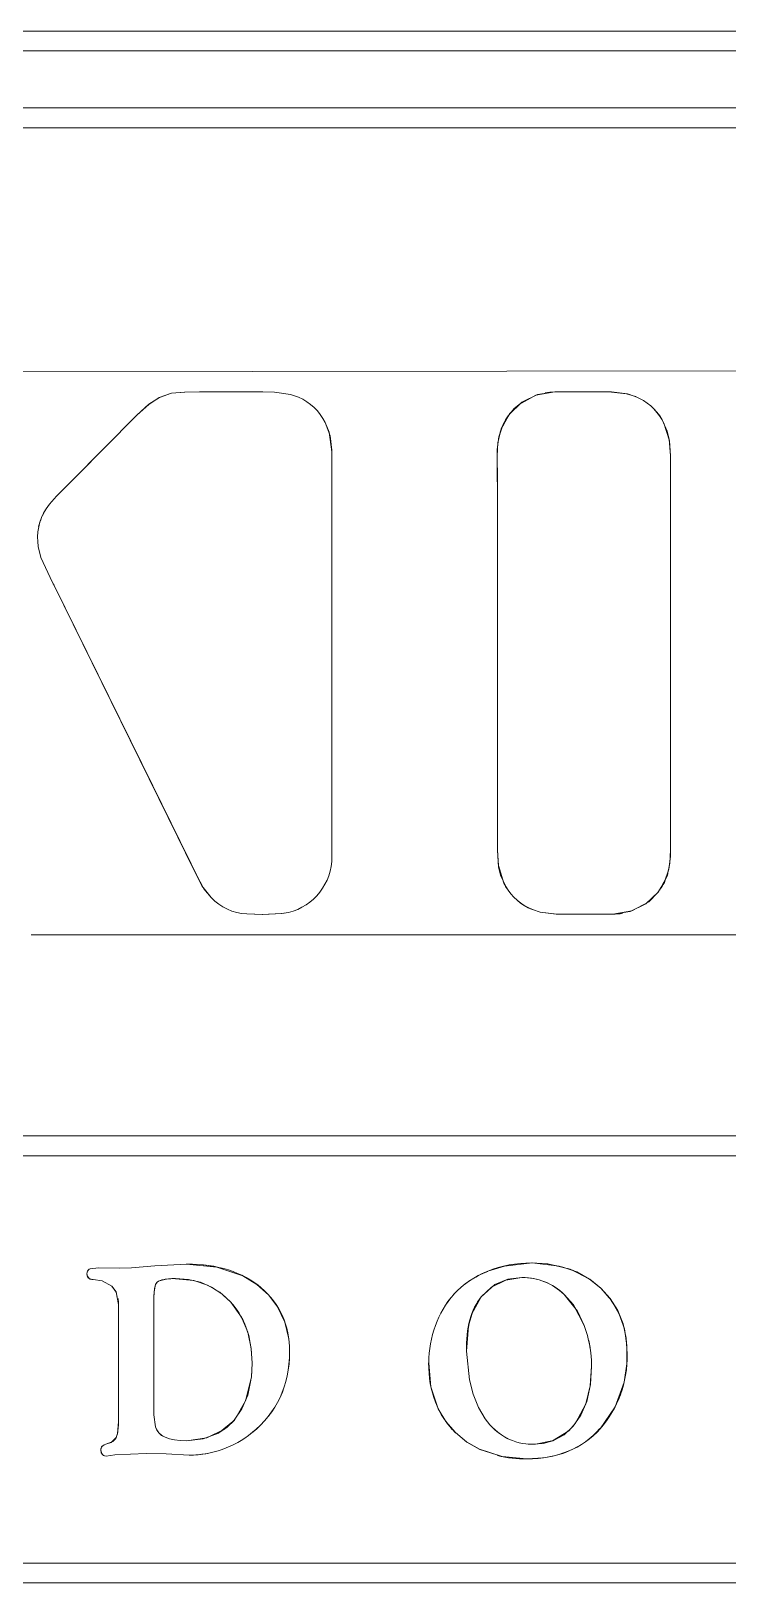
# Model space of a CAD drawing. Header units: millimetres. Extents: x 27602 to 523849, y 322139 to 568360.
# Drawn here: x 51875 to 52554, y 496657 to 498170 of the extents above; entities that cross this region are included whole.
import ezdxf

# ---------------------------------------------------------------- set-up
doc = ezdxf.new("R2010")
doc.units = ezdxf.units.MM

msp = doc.modelspace()

# ---------------------------------------------------------------- linework, layer by layer
at = {"color": 7, "lineweight": 13, "ltscale": 0.03937}
for p, q in [((50490.4, 498169.9), (53592.8, 498169.9)), ((50490.4, 498169.9), (53592.8, 498169.9)), ((50490.4, 498169.9), (53592.8, 498169.9)), ((50490.4, 498150.5), (53592.8, 498150.5)), ((50490.4, 498150.5), (53592.8, 498150.5)), ((53592.8, 498094.9), (50490.4, 498094.9)), ((53592.8, 498094.9), (50490.4, 498094.9)), ((53592.8, 498075.5), (50490.4, 498075.5)), ((53592.8, 498075.5), (50490.4, 498075.5)), ((50490.4, 497093), (53592.8, 497093)), ((50490.4, 497093), (53592.8, 497093)), ((53592.8, 497093), (50490.4, 497093)), ((50490.4, 497073.6), (53592.8, 497073.6)), ((50490.4, 497073.6), (53592.8, 497073.6)), ((53592.8, 496676.7), (50490.4, 496676.8)), ((53592.8, 496676.8), (50490.4, 496676.8)), ((50490.4, 496657.4), (53592.8, 496657.4)), ((50490.4, 496657.4), (53592.8, 496657.4))]:
    msp.add_line(p, q, dxfattribs=at)
at = {"color": 7, "lineweight": 13, "ltscale": 0.017703}
for q in [(51813.8, 497837.8), (51813.8, 497837.7)]:
    msp.add_line((52670.6, 497838.7), q, dxfattribs=at)
at = {"color": 7, "lineweight": 13, "ltscale": 0.000524205}
msp.add_line((52074.5, 497818.1), (52049.2, 497818.1), dxfattribs=at)
at = {"color": 7, "lineweight": 13, "ltscale": 0.000138771}
msp.add_line((52100.7, 497818.1), (52093.9, 497818.1), dxfattribs=at)
at = {"color": 7, "lineweight": 13, "ltscale": 0.000173824}
msp.add_line((52430.8, 497818.1), (52422.4, 497818.1), dxfattribs=at)
at = {"color": 7, "lineweight": 13, "ltscale": 1.15167e-05}
msp.add_line((52464.3, 497813.4), (52463.8, 497813.7), dxfattribs=at)
at = {"color": 7, "lineweight": 13, "ltscale": 0.001874}
msp.add_line((51977.9, 497795.5), (51914, 497731.2), dxfattribs=at)
msp.add_line((51977.9, 497795.5), (51914, 497731.2), dxfattribs=at)
at = {"color": 7, "lineweight": 13, "ltscale": 0.000918259}
msp.add_line((51948.9, 497766.3), (51917.6, 497734.8), dxfattribs=at)
at = {"color": 7, "lineweight": 13, "ltscale": 4.26777e-05}
msp.add_line((52329.1, 497750.6), (52329.1, 497748.5), dxfattribs=at)
at = {"color": 7, "lineweight": 13, "ltscale": 0.000105571}
msp.add_line((51917.6, 497734.8), (51914, 497731.2), dxfattribs=at)
at = {"color": 7, "lineweight": 13, "ltscale": 0.000171548}
msp.add_line((52329.1, 497748.5), (52329.3, 497740.2), dxfattribs=at)
at = {"color": 7, "lineweight": 13, "ltscale": 4.38248e-05}
msp.add_line((52329.3, 497740.2), (52329.3, 497738.1), dxfattribs=at)
at = {"color": 7, "lineweight": 13, "ltscale": 0.000142197}
msp.add_line((51896.4, 497631.3), (51893.2, 497637.4), dxfattribs=at)
msp.add_line((51896.4, 497631.3), (51893.2, 497637.4), dxfattribs=at)
at = {"color": 7, "lineweight": 13, "ltscale": 0.000181544}
msp.add_line((51893.2, 497637.4), (51897.2, 497629.6), dxfattribs=at)
at = {"color": 7, "lineweight": 13, "ltscale": 3.11262e-05}
msp.add_line((51897.1, 497629.9), (51896.4, 497631.3), dxfattribs=at)
at = {"color": 7, "lineweight": 13, "ltscale": 3.11258e-05}
msp.add_line((51897.1, 497629.9), (51896.4, 497631.3), dxfattribs=at)
at = {"color": 7, "lineweight": 13, "ltscale": 8.22143e-06}
msp.add_line((51897.2, 497629.6), (51897.1, 497629.9), dxfattribs=at)
at = {"color": 7, "lineweight": 13, "ltscale": 8.22114e-06}
msp.add_line((51897.2, 497629.6), (51897.1, 497629.9), dxfattribs=at)
at = {"color": 7, "lineweight": 13, "ltscale": 0.00619}
msp.add_line((51897.2, 497629.6), (52029.4, 497360.7), dxfattribs=at)
at = {"color": 7, "lineweight": 13, "ltscale": 3.76221e-05}
msp.add_line((52497.9, 497387.1), (52497.9, 497388.9), dxfattribs=at)
at = {"color": 7, "lineweight": 13, "ltscale": 0.000170858}
msp.add_line((52498, 497378.8), (52497.9, 497387.1), dxfattribs=at)
at = {"color": 7, "lineweight": 13, "ltscale": 4.98568e-05}
msp.add_line((52498, 497376.4), (52498, 497378.8), dxfattribs=at)
at = {"color": 7, "lineweight": 13, "ltscale": 0.000938896}
msp.add_line((52396.4, 497309.1), (52441.8, 497309.1), dxfattribs=at)
at = {"color": 7, "lineweight": 13, "ltscale": 0.015632}
msp.add_line((51874.7, 497289.1), (52631.3, 497289.1), dxfattribs=at)
msp.add_line((51874.7, 497289.1), (52631.3, 497289.1), dxfattribs=at)
at = {"color": 7, "lineweight": 13, "ltscale": 2.23575e-05}
msp.add_line((51931.3, 496963.1), (51932.2, 496963.6), dxfattribs=at)
msp.add_line((51931.3, 496963.1), (51932.2, 496963.6), dxfattribs=at)
at = {"color": 7, "lineweight": 13, "ltscale": 0.000173906}
for p, q in [((51932.2, 496963.6), (51940.6, 496964.5)), ((51940.6, 496964.5), (51932.2, 496963.6)), ((51932.2, 496963.6), (51940.6, 496964.5))]:
    msp.add_line(p, q, dxfattribs=at)
at = {"color": 7, "lineweight": 13, "ltscale": 0.0004115}
msp.add_line((51940.6, 496964.5), (51960.5, 496964.3), dxfattribs=at)
at = {"color": 7, "lineweight": 13, "ltscale": 0.000411509}
msp.add_line((51960.5, 496964.3), (51940.6, 496964.5), dxfattribs=at)
at = {"color": 7, "lineweight": 13, "ltscale": 0.000411479}
msp.add_line((51940.6, 496964.5), (51960.5, 496964.3), dxfattribs=at)
at = {"color": 7, "lineweight": 13, "ltscale": 0.000250036}
msp.add_line((51960.5, 496964.3), (51972.6, 496964.5), dxfattribs=at)
at = {"color": 7, "lineweight": 13, "ltscale": 0.000250052}
for p, q in [((51972.6, 496964.5), (51960.5, 496964.3)), ((51960.5, 496964.3), (51972.6, 496964.5))]:
    msp.add_line(p, q, dxfattribs=at)
at = {"color": 7, "lineweight": 13, "ltscale": 0.000469924}
msp.add_line((51972.6, 496964.5), (51995.3, 496966.4), dxfattribs=at)
msp.add_line((51972.6, 496964.5), (51995.3, 496966.4), dxfattribs=at)
at = {"color": 7, "lineweight": 13, "ltscale": 0.000642816}
msp.add_line((51995.3, 496966.4), (52026.3, 496968.2), dxfattribs=at)
msp.add_line((51995.3, 496966.4), (52026.3, 496968.2), dxfattribs=at)
at = {"color": 7, "lineweight": 13, "ltscale": 3.06085e-05}
msp.add_line((51935.4, 496953), (51933.9, 496953.1), dxfattribs=at)
at = {"color": 7, "lineweight": 13, "ltscale": 0.002368}
msp.add_line((51994.4, 496935.8), (51994.4, 496821.2), dxfattribs=at)
msp.add_line((51994.4, 496935.8), (51994.4, 496821.2), dxfattribs=at)
at = {"color": 7, "lineweight": 13, "ltscale": 0.002359}
msp.add_line((51960, 496814.7), (51960, 496928.8), dxfattribs=at)
msp.add_line((51960, 496814.7), (51960, 496928.8), dxfattribs=at)
msp.add_line((51960, 496814.7), (51960, 496928.8), dxfattribs=at)
at = {"color": 7, "lineweight": 13, "ltscale": 0.000241949}
msp.add_line((51994.4, 496821.2), (51995.9, 496809.6), dxfattribs=at)
msp.add_line((51994.4, 496821.2), (51995.9, 496809.6), dxfattribs=at)
at = {"color": 7, "lineweight": 13, "ltscale": 0.000178139}
for p, q in [((51956.3, 496782.2), (51947.8, 496781)), ((51947.8, 496781), (51956.3, 496782.2)), ((51956.3, 496782.2), (51947.8, 496781))]:
    msp.add_line(p, q, dxfattribs=at)
at = {"color": 7, "lineweight": 13, "ltscale": 0.000635757}
for p, q in [((51987, 496783.6), (51956.3, 496782.2)), ((51956.3, 496782.2), (51987, 496783.6))]:
    msp.add_line(p, q, dxfattribs=at)
at = {"color": 7, "lineweight": 13, "ltscale": 0.000634976}
msp.add_line((51987, 496783.6), (51956.3, 496782.2), dxfattribs=at)
at = {"color": 7, "lineweight": 13, "ltscale": 0.000399749}
msp.add_line((52006.4, 496783.2), (51987, 496783.6), dxfattribs=at)
at = {"color": 7, "lineweight": 13, "ltscale": 0.000399736}
msp.add_line((52006.4, 496783.1), (51987, 496783.6), dxfattribs=at)
at = {"color": 7, "lineweight": 13, "ltscale": 0.00046172}
for q in [(52006.4, 496783.2), (52006.4, 496783.1)]:
    msp.add_line((52028.7, 496782), q, dxfattribs=at)
at = {"color": 7, "lineweight": 13, "ltscale": 0.03937}
for points in [[(52011.7, 497816.8), (51999.8, 497812.7), (51989.5, 497806.1), (51977.9, 497795.5)], [(52011.7, 497816.8), (51999.7, 497812.6), (51989.4, 497806), (51977.9, 497795.5)], [(52135.4, 497813), (52127.7, 497815.8), (52112, 497818), (52093.3, 497818.1), (52038.8, 497818.2), (52024.7, 497818), (52011.7, 497816.8)], [(52135.4, 497813), (52127.7, 497815.8), (52112, 497818), (52100.3, 497818.1), (52039.9, 497818.2), (52024.2, 497817.9), (52011.7, 497816.8)], [(52385.3, 497818.1), (52368.4, 497815.5), (52353.2, 497808.1), (52340.9, 497796.3), (52332.6, 497781.1), (52329.6, 497768.4), (52329, 497755.5), (52329.3, 497725.6), (52329.3, 497681.5), (52329.3, 497371.5)], [(52385.3, 497818.1), (52366.7, 497815), (52350.4, 497806), (52341.5, 497797.1), (52334.8, 497786.5), (52330.6, 497774.4), (52329.1, 497761.9), (52329.2, 497744.6), (52329.3, 497716.2), (52329.3, 497595.9), (52329.3, 497371.5)], [(52463.7, 497813.7), (52455.9, 497816.3), (52439.9, 497818.1), (52424.2, 497818.1), (52385.3, 497818.1)], [(52463.7, 497813.7), (52456.2, 497816.2), (52440.6, 497818.1), (52424.9, 497818.1), (52385.3, 497818.1)], [(52463.8, 497813.7), (52455.2, 497816.4), (52437.5, 497818.1), (52430.8, 497818.1)], [(52168, 497365.2), (52168, 497748.7), (52167.9, 497759.8), (52165.2, 497779.1), (52161.5, 497788.3)], [(52168, 497365.2), (52168, 497747.4), (52167.8, 497761.5), (52166.2, 497775.3), (52161.5, 497788.3)], [(52497.9, 497755.8), (52496.7, 497772.2), (52494.9, 497779.9), (52489.8, 497791.1)], [(52497.9, 497755.8), (52497, 497770.6), (52491.6, 497787.8), (52489.8, 497791.1)], [(52441.8, 497309.2), (52460.4, 497312.3), (52476.8, 497321.3), (52485.6, 497330.2), (52492.3, 497340.8), (52496.5, 497352.9), (52498, 497365.4), (52497.9, 497382.9), (52497.9, 497411.6), (52497.9, 497533), (52497.9, 497755.8)], [(52441.8, 497309.2), (52458.7, 497311.7), (52473.9, 497319.2), (52486.2, 497331), (52494.6, 497346.2), (52497.5, 497358.9), (52498.1, 497371.9), (52497.9, 497401.7), (52497.9, 497445.9), (52497.9, 497755.8)], [(51914, 497731.2), (51899.6, 497716.5), (51892.8, 497708.8), (51889.5, 497704.2)], [(51914, 497731.2), (51899.6, 497716.5), (51892.8, 497708.9), (51889.5, 497704.2)], [(51914, 497731.2), (51899.6, 497716.5), (51892.8, 497708.8), (51889.5, 497704.2)], [(51881.8, 497667.5), (51884.3, 497656.9), (51893.2, 497637.4)], [(51881.8, 497667.5), (51884.3, 497656.9), (51893.2, 497637.4)], [(51897.2, 497629.6), (51993.3, 497434.2), (52020, 497379.9), (52030.7, 497358.1), (52041.3, 497336.9), (52050.2, 497325.4)], [(51897.2, 497629.6), (52017.8, 497384.4), (52032.7, 497353.7), (52043.1, 497334), (52050.2, 497325.4)], [(52329.3, 497371.5), (52330.4, 497355.1), (52332.3, 497347.3), (52337.4, 497336.2)], [(52329.3, 497371.5), (52330.4, 497355.1), (52332.3, 497347.3), (52337.4, 497336.2)], [(52329.3, 497371.5), (52330.2, 497356.7), (52335.5, 497339.5), (52337.4, 497336.2)], [(52084.9, 497309.4), (52100.6, 497309), (52119.3, 497309.9), (52125.7, 497310.8)], [(52084.9, 497309.4), (52099.9, 497309), (52118.9, 497309.9), (52125.7, 497310.8)], [(52363.4, 497313.6), (52371.1, 497311), (52387.1, 497309.2), (52402.8, 497309.2), (52441.8, 497309.2)], [(52363.4, 497313.6), (52370.9, 497311.1), (52386.5, 497309.2), (52402.2, 497309.2), (52441.8, 497309.2)], [(52125.9, 496895.3), (52122.2, 496911.6), (52115.1, 496926.5), (52106.3, 496938.1), (52094.9, 496948.3), (52081.3, 496956.6), (52055.8, 496965.3), (52026.3, 496968.2)], [(52403.3, 496961.9), (52389.5, 496966.3), (52363.1, 496969.3), (52336.2, 496966.3), (52319.9, 496961.2)], [(52362.3, 496969.3), (52378.1, 496968.3), (52393.2, 496965.3), (52406.7, 496960.5), (52419, 496953.6), (52430, 496944.8)], [(52362.3, 496969.3), (52378.5, 496968.3), (52400.1, 496963.1), (52419.3, 496953.4), (52430, 496944.8)], [(51935.4, 496953), (51931.6, 496953.9), (51929.5, 496956.6), (51929.2, 496958.6)], [(51935.4, 496953), (51932.3, 496953.6), (51930.2, 496955.2), (51929.2, 496958.6)], [(51953.6, 496946.8), (51944, 496952), (51935.4, 496953)], [(51953.6, 496946.8), (51944, 496952), (51935.4, 496953)], [(51953.6, 496946.8), (51944.1, 496952), (51935.4, 496953)], [(51997.6, 496950.7), (51997.1, 496950.2), (51996, 496948.3), (51994.6, 496941.5), (51994.4, 496935.8)], [(51997.6, 496950.7), (51996, 496948.4), (51994.9, 496944.1), (51994.4, 496935.8)], [(52069.2, 496931.3), (52058.6, 496940.8), (52046.7, 496947.7), (52033.5, 496952.1), (52011.8, 496954), (52005.5, 496953.4), (51999, 496951.5), (51997.6, 496950.7)], [(52015.5, 496954), (52006.3, 496953.5), (52000, 496952), (51997.6, 496950.7)], [(52069.3, 496931.2), (52060.6, 496939.3), (52050.6, 496945.8), (52039.8, 496950.4), (52028.1, 496953.1), (52015.5, 496954)], [(52069.3, 496931.2), (52060.6, 496939.3), (52050.7, 496945.8), (52039.8, 496950.4), (52028.2, 496953.1), (52015.5, 496954)], [(52353, 496955.1), (52337.6, 496952.6), (52323.5, 496945.8), (52313.5, 496936.4)], [(52353, 496955.1), (52339.4, 496953.4), (52326.9, 496948.3), (52313.5, 496936.4)], [(51960, 496928.8), (51957.7, 496940.9), (51953.6, 496946.8)], [(51960, 496928.8), (51957.6, 496941), (51953.6, 496946.8)], [(52299.1, 496883.2), (52301, 496907.8), (52304.1, 496919), (52313.4, 496936.3)], [(52394.4, 496938.6), (52403.3, 496928.3), (52414.1, 496907.5)], [(52413.8, 496908.2), (52405.2, 496925.5), (52394.4, 496938.6)], [(52413.8, 496908.2), (52407.2, 496922.2), (52394.4, 496938.6)], [(52429.3, 496807.7), (52443.9, 496828.9), (52452.8, 496853.1), (52455.5, 496871), (52455.5, 496888.8), (52453, 496905.1), (52448, 496919.5), (52440.6, 496932.6), (52430, 496944.8)], [(52430, 496944.8), (52439.2, 496934.5), (52446.5, 496922.8), (52451.7, 496909.8), (52454.8, 496895.9), (52455.8, 496880.6)], [(52430, 496944.8), (52439.2, 496934.4), (52446.5, 496922.7), (52451.7, 496909.8), (52454.8, 496895.9), (52455.8, 496880.6)], [(52090.2, 496871.6), (52089.4, 496885.8), (52086, 496901.8), (52079.8, 496916.5), (52069.3, 496931.2)], [(52090.2, 496871.6), (52089.4, 496885.7), (52086.9, 496898.5), (52082.7, 496910.6), (52076.8, 496921.4), (52069.3, 496931.2)], [(52072.9, 496816.2), (52083.9, 496834.8), (52089.5, 496858), (52090.2, 496871.6)], [(52072.9, 496816.2), (52083.9, 496834.9), (52089.5, 496858.2), (52090.2, 496871.6)], [(52288.4, 496803.9), (52279, 496814.7), (52271.7, 496827), (52264.5, 496848.5), (52262.3, 496872)], [(52299.1, 496883.2), (52302.2, 496855.2), (52305.7, 496841.5), (52310.8, 496828.5), (52317.3, 496817.4)], [(52299.1, 496883.2), (52302, 496855.2), (52305.6, 496841.5), (52310.8, 496828.5), (52317.3, 496817.4)], [(52421.1, 496868.8), (52420, 496850.9), (52416.3, 496834.2), (52410.6, 496821), (52403.1, 496810.1), (52394.2, 496801.9), (52384.1, 496796.2), (52366.3, 496792.6), (52359.4, 496792.7)], [(52405.4, 496813), (52415.4, 496831.8), (52419.8, 496849.6), (52421.1, 496868.8)], [(52405.4, 496813), (52415.5, 496831.9), (52419.8, 496849.6), (52421.1, 496868.8)], [(52026.2, 496796), (52046.1, 496798.7), (52063.4, 496807.3), (52072.8, 496816.2), (52080.3, 496827.1), (52085.9, 496840.4), (52089.1, 496854.9)], [(51957.3, 496798.2), (51959, 496803), (51960, 496814.7)], [(51957.3, 496798.2), (51959, 496803), (51960, 496814.7)], [(52026.2, 496796), (52042.6, 496797.7), (52057.4, 496803.4), (52072.9, 496816.2)], [(52026.2, 496796), (52042.5, 496797.7), (52057.2, 496803.3), (52065.6, 496809), (52072.9, 496816.2)], [(52364, 496792.5), (52373.9, 496793.4), (52383.2, 496795.9), (52398.9, 496805.8), (52405.4, 496813)], [(52364, 496792.5), (52373.8, 496793.3), (52383.1, 496795.8), (52398.8, 496805.7), (52405.4, 496813)], [(51947.6, 496792.5), (51952.8, 496794.2), (51957.9, 496799.5)], [(51947.6, 496792.5), (51954.6, 496795.2), (51957.3, 496798.2)], [(51947.6, 496792.5), (51954.6, 496795.3), (51957.3, 496798.2)], [(52357.9, 496778.4), (52333.9, 496780.6), (52312, 496787.6), (52299.5, 496794.7), (52288.4, 496803.9)], [(52357.9, 496778.4), (52333.8, 496780.6), (52311.7, 496787.7), (52299.3, 496794.8), (52288.4, 496803.9)], [(51942.6, 496787), (51943.5, 496790), (51945.9, 496791.9), (51947.6, 496792.5)], [(51942.6, 496787), (51943.5, 496790), (51945.9, 496792), (51947.6, 496792.5)], [(51947.8, 496781), (51945.4, 496781.5), (51943.1, 496784.3), (51942.6, 496787)], [(51946.2, 496781.2), (51945.4, 496781.5), (51943.1, 496784.3), (51942.6, 496787)], [(51947.8, 496781), (51945.5, 496781.5), (51943.6, 496783.2), (51942.6, 496787)]]:
    msp.add_lwpolyline(points, dxfattribs=at)
for centre, radius, start, end in [((52114.8, 497765.1), 52.1, 26.4178, 66.7624), ((52114.8, 497765.1), 52.1, 26.4174, 66.7627), ((52385.3, 497761.2), 56.9, 89.9785, 99.6553), ((52444.3, 497764.9), 52.5, 29.8936, 68.2186), ((52444.2, 497764.8), 52.6, 29.9302, 68.1777), ((52385.6, 497762.1), 56.3, 144.5764, 162.6017), ((52385.1, 497762.3), 55.8, 126.2838, 143.3491), ((51932.9, 497676), 51.8, 146.9836, 189.4665), ((51932.9, 497676), 51.8, 146.983, 189.467), ((51936.5, 497674.4), 55.7, 147.64, 167.4031), ((52112, 497365.1), 56, 284.1082, 0.0781), ((52112, 497365.1), 56, 284.1082, 0.0781), ((52441.5, 497365.3), 56.4, 324.5865, 342.5512), ((52087.8, 497361.2), 51.9, 223.6605, 266.8043), ((52087.8, 497361.2), 51.9, 223.6592, 266.804), ((52383.1, 497362.7), 52.9, 210.0111, 248.0243), ((52383.1, 497362.7), 52.9, 210.0111, 248.0243), ((52383.1, 497362.7), 52.8, 210.0107, 248.0246), ((52441.8, 497366), 56.8, 269.9787, 279.5836), ((51934.5, 496959), 5.28, 128.2474, 184.2275), ((51934.5, 496959), 5.26, 128.1582, 184.317), ((52361.7, 496857), 112.3, 89.6849, 111.8855), ((52361.7, 496857), 112.3, 89.6844, 111.8863), ((51934.4, 496959.1), 5.07, 144.7798, 162.3728), ((51934.3, 496958.2), 5.02, 227.2847, 244.5571), ((52352, 496877.9), 89.2, 111.1473, 137.1241), ((52352, 496877.9), 89.2, 111.1448, 137.1235), ((52355, 496872.7), 95.2, 111.6733, 127.3495), ((52353.2, 496895.8), 59.3, 46.1452, 90.2248), ((52353.7, 496896.6), 58.5, 45.879, 90.6272), ((52353.8, 496898.7), 56.4, 77.7811, 90.7263), ((51924.3, 496929), 35.7, 359.6861, 9.314), ((52353.2, 496879.2), 89.2, 138.2233, 160.9828), ((52353.3, 496879.2), 89.2, 138.2268, 160.9767), ((52012.7, 496879.8), 76.4, 18.6903, 39.8578), ((52367.8, 496871.6), 105.5, 159.644, 179.7712), ((52367.8, 496871.6), 105.5, 159.6417, 179.773), ((52310.9, 496868.6), 110.2, 0.0622, 21.0453), ((52310.9, 496868.6), 110.2, 0.063, 21.0446), ((52311.9, 496868.7), 109.2, 0.0025, 13.1532), ((52033.4, 496877.6), 92.8, 321.2594, 328.272), ((51905, 496813.3), 55, 348.5025, 1.4575), ((52024.3, 496885.9), 105.2, 299.7676, 315.1166), ((52346.7, 496863.6), 83.5, 216.757, 225.684), ((52367.2, 496851.9), 60.6, 214.6185, 242.8822), ((52029.1, 496878.1), 96.1, 269.781, 309.1857), ((52029.1, 496878.1), 96.1, 269.7805, 309.1868), ((51947.8, 496787.2), 5.12, 137.4129, 181.5979), ((52028.9, 496881.1), 99.1, 269.8987, 280.2842), ((52357, 496899.1), 120.8, 256.8068, 270.436), ((52359.7, 496884.9), 106.5, 269.0356, 290.9296)]:
    msp.add_arc(centre, radius, start, end, dxfattribs=at)
for centre, major_axis, ratio, start_param, end_param in [((51584.6, 496331.1), (-514.2, -614.2), 0.329701, 3.139873, 3.41093), ((51578.6, 496323.5), (-520.1, -621.8), 0.327755, 3.139746, 3.409175), ((52734.4, 496676.2), (738.8, -272), 0.076941, 2.935527, 3.089671), ((51429.9, 496534.7), (686.6, 389.5), 0.304677, 6.112052, 6.394513), ((51440.2, 496540.4), (676.3, 383.8), 0.306981, 6.110701, 6.395299), ((52411.6, 496803.6), (86.6, -143), 0.502866, 3.322901, 3.855028), ((52453.1, 496754.1), (128.1, -193.2), 0.44294, 3.294796, 3.730653), ((51166.2, 497358), (948.3, -525.5), 0.290031, 6.164445, 6.442552), ((51168.8, 497356.7), (945.8, -524.2), 0.29042, 6.164296, 6.442777), ((52932.8, 497266.9), (654.8, 450.7), 0.320634, 2.924348, 3.204276), ((51703.7, 497206), (740.5, -376.5), 0.349445, 6.192666, 6.459006), ((51699.9, 497208), (744.4, -378.4), 0.348531, 6.192906, 6.458565), ((52639.6, 497500.3), (-297.4, -703.5), 0.260391, 6.126735, 6.392816), ((52644.3, 497511.2), (-302.1, -714.4), 0.258371, 6.127977, 6.392), ((52546.2, 497126.4), (548.9, 320.1), 0.149106, 3.103311, 3.391878), ((52549.2, 497128.2), (551.9, 322), 0.148704, 3.103404, 3.391177), ((51854.7, 497609), (559.3, -814.9), 0.287864, 6.088125, 6.354791), ((51855.5, 497607.7), (558.4, -813.5), 0.288095, 6.087948, 6.354833)]:
    msp.add_ellipse(centre, major_axis=major_axis, ratio=ratio, start_param=start_param, end_param=end_param, dxfattribs=at)

doc.saveas('drawing.dxf')
